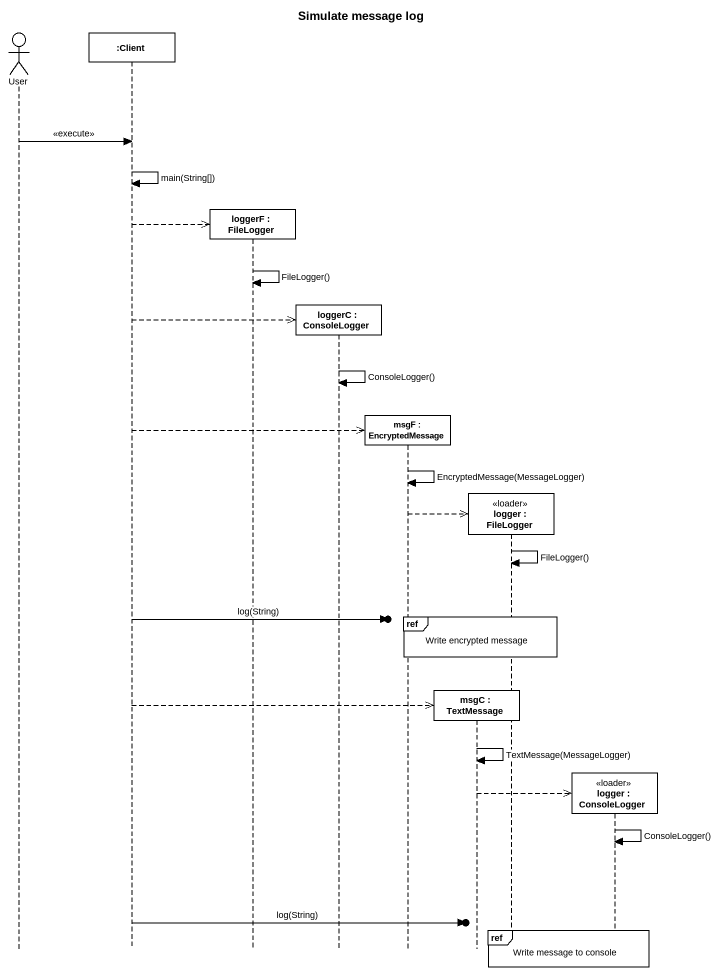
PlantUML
@startuml
title Simulate message log
hide footbox
actor User
participant ":Client" as Client
participant "loggerF : FileLogger" as loggerF
participant "loggerC : ConsoleLogger" as loggerC
participant "msgF : EncryptedMessage" as msgF
participant "msgC : TextMessage" as msgC
participant "logger : FileLogger" as logger <<loader>>
participant "logger : ConsoleLogger" as logger_2 <<loader>>

User -> Client : <<execute>>
Client -> Client : main(String[])
Client -->> loggerF **
loggerF -> loggerF : FileLogger()
Client -->> loggerC **
loggerC -> loggerC : ConsoleLogger()
Client -->> msgF **
msgF -> msgF : EncryptedMessage(MessageLogger)
msgF -->> logger **
logger -> logger : FileLogger()
ref over msgF, msgC, logger : Write encrypted message
Client ->o] : log(String)
Client -->> msgC **
msgC -> msgC : TextMessage(MessageLogger)
msgC -->> logger_2 **
logger_2 -> logger_2 : ConsoleLogger()
Client ->o] : log(String)
ref over logger, logger_2 : Write message to console
@enduml
